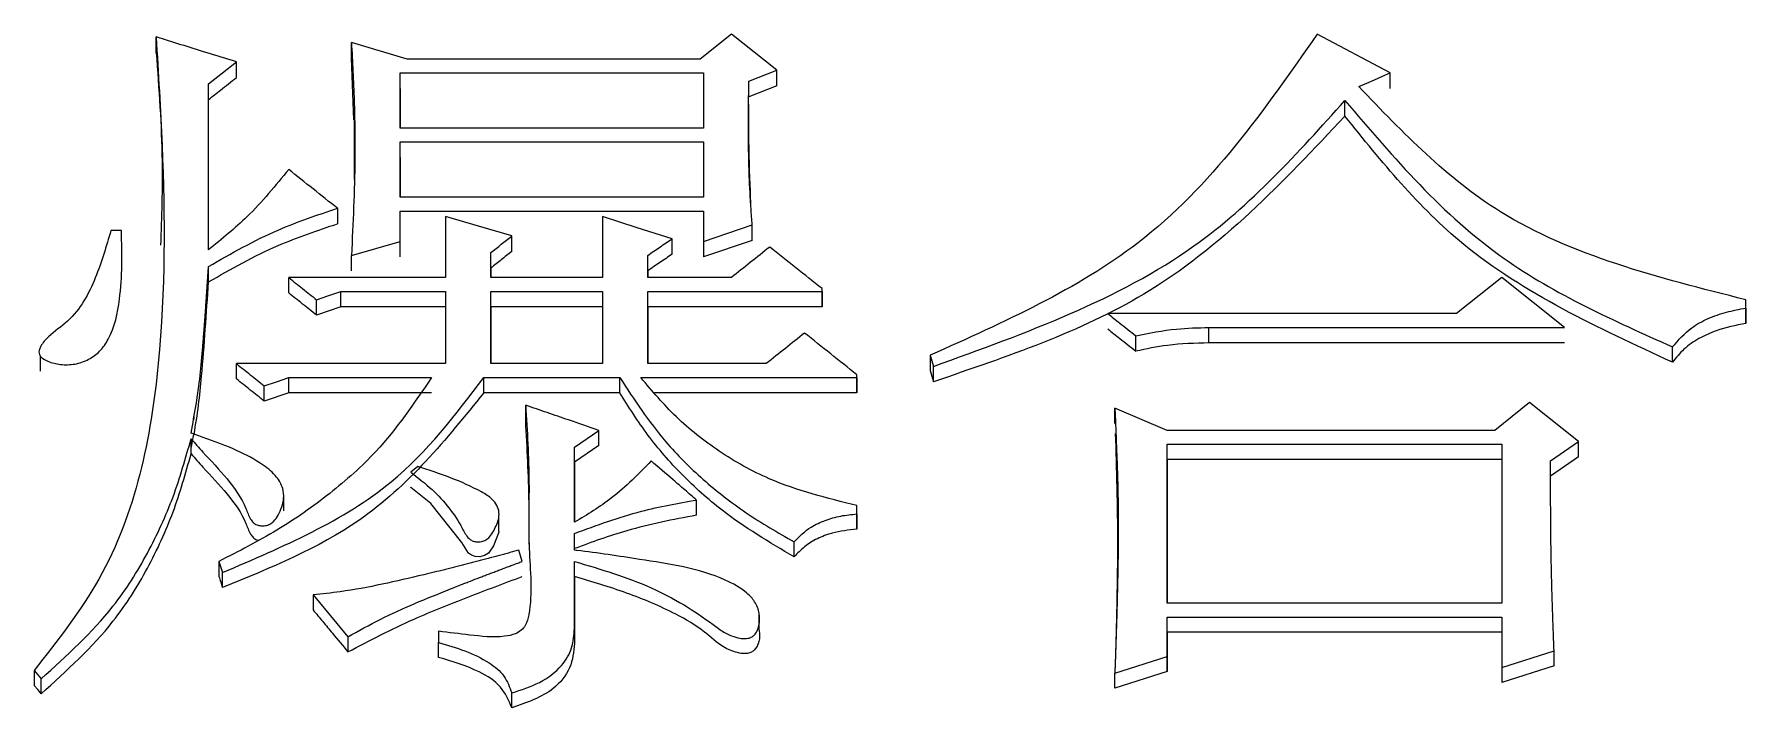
# Model space of a CAD drawing. Header units: millimetres. Extents: x 2687 to 4367, y 1046 to 2234.
# Drawn here: x 3058.36 to 3063.67, y 2011.04 to 2013.13 of the extents above; entities that cross this region are included whole.
import ezdxf

# ---------------------------------------------------------------- set-up
doc = ezdxf.new("R2010")
doc.units = ezdxf.units.MM

msp = doc.modelspace()

# ---------------------------------------------------------------- linework, layer by layer
at = {"color": 7, "linetype": 'Continuous', "lineweight": 25}
for p, q in [((3058.7374, 2013.074), (3058.7374, 2013.1228)), ((3060.5224, 2013.1313), (3060.425, 2013.0543)), ((3060.663, 2013.0201), (3060.5224, 2013.1313)), ((3062.5668, 2013.0116), (3062.3397, 2013.1313)), ((3059.5164, 2013.0543), (3059.3433, 2013.1056)), ((3059.3433, 2013.0569), (3059.3433, 2013.1056)), ((3059.3503, 2012.8658), (3059.3433, 2013.0569)), ((3058.8998, 2012.9773), (3058.9863, 2013.0458)), ((3058.9863, 2012.9971), (3058.9863, 2013.0458)), ((3059.4947, 2013.0116), (3060.4358, 2013.0116)), ((3059.4947, 2012.8403), (3059.4947, 2013.0116)), ((3059.4947, 2012.9629), (3059.4947, 2013.0116)), ((3060.4358, 2013.0116), (3060.4358, 2012.8403)), ((3060.5764, 2012.9859), (3060.663, 2013.0201)), ((3060.663, 2012.9715), (3060.663, 2013.0201)), ((3062.5668, 2012.963), (3062.5668, 2013.0116)), ((3058.8998, 2012.4628), (3058.8998, 2012.9773)), ((3058.8998, 2012.9288), (3058.8998, 2012.9773)), ((3059.4947, 2012.9629), (3059.4947, 2012.8403)), ((3060.5764, 2012.9373), (3060.5764, 2012.9859)), ((3060.663, 2012.9715), (3060.5764, 2012.9373)), ((3058.8998, 2012.4675), (3058.8998, 2012.9288)), ((3062.4262, 2012.8775), (3062.4262, 2012.926)), ((3059.3522, 2012.8675), (3059.3518, 2012.6814)), ((3060.4358, 2012.8403), (3059.4947, 2012.8403)), ((3059.4947, 2012.7975), (3060.4358, 2012.7975)), ((3059.4947, 2012.626), (3059.4947, 2012.7975)), ((3059.4947, 2012.7491), (3059.4947, 2012.7975)), ((3060.4358, 2012.7975), (3060.4358, 2012.626)), ((3059.4947, 2012.7491), (3059.4947, 2012.626)), ((3059.3, 2012.5916), (3059.3, 2012.5435)), ((3060.4358, 2012.626), (3059.4947, 2012.626)), ((3059.4947, 2012.4886), (3059.4947, 2012.5831)), ((3059.4947, 2012.5831), (3060.4358, 2012.5831)), ((3059.4947, 2012.535), (3059.4947, 2012.5831)), ((3060.4358, 2012.5831), (3060.4358, 2012.4886)), ((3058.6293, 2012.5229), (3058.5969, 2012.5229)), ((3059.6353, 2012.5659), (3059.6353, 2012.3768)), ((3060.1221, 2012.5659), (3060.1221, 2012.3768)), ((3060.4358, 2012.4886), (3060.5873, 2012.5401)), ((3060.5873, 2012.4921), (3060.5873, 2012.5401)), ((3059.3433, 2012.4456), (3059.4947, 2012.4886)), ((3059.4947, 2012.4406), (3059.4947, 2012.4886)), ((3059.8409, 2012.4578), (3059.8409, 2012.5058)), ((3060.3385, 2012.4492), (3060.3385, 2012.4972)), ((3060.5873, 2012.4921), (3060.4358, 2012.4406)), ((3060.4358, 2012.4886), (3060.4358, 2012.4406)), ((3058.6312, 2012.4426), (3058.6312, 2012.4429)), ((3059.3433, 2012.3977), (3059.3433, 2012.4456)), ((3059.776, 2012.3768), (3059.776, 2012.4542)), ((3059.776, 2012.4063), (3059.776, 2012.4542)), ((3060.2628, 2012.3768), (3060.2628, 2012.4456)), ((3060.2628, 2012.3977), (3060.2628, 2012.4456)), ((3058.8998, 2012.3634), (3058.8998, 2012.4112)), ((3059.6353, 2012.3768), (3059.1486, 2012.3768)), ((3059.776, 2012.4063), (3059.776, 2012.3768)), ((3060.1221, 2012.3768), (3059.776, 2012.3768)), ((3060.2628, 2012.3977), (3060.2628, 2012.3768)), ((3060.5224, 2012.3768), (3060.2628, 2012.3768)), ((3062.913, 2012.3768), (3062.7724, 2012.265)), ((3063.1077, 2012.2219), (3062.913, 2012.3768)), ((3059.3108, 2012.3338), (3059.6353, 2012.3338)), ((3059.3108, 2012.2861), (3059.3108, 2012.3338)), ((3059.6353, 2012.3338), (3059.6354, 2012.1099)), ((3059.776, 2012.3338), (3060.1221, 2012.3338)), ((3059.776, 2012.1099), (3059.776, 2012.3338)), ((3059.776, 2012.2861), (3059.776, 2012.3338)), ((3060.1221, 2012.3338), (3060.1221, 2012.11)), ((3060.2628, 2012.3338), (3060.8036, 2012.3338)), ((3060.2628, 2012.11), (3060.2628, 2012.3338)), ((3060.2628, 2012.2861), (3060.2628, 2012.3338)), ((3060.8036, 2012.3338), (3060.8036, 2012.3424)), ((3060.8036, 2012.2947), (3060.8036, 2012.3424)), ((3060.8036, 2012.3338), (3060.8036, 2012.2861)), ((3059.2351, 2012.2603), (3059.2351, 2012.308)), ((3059.3108, 2012.2861), (3059.2351, 2012.2603)), ((3059.6353, 2012.2861), (3059.3108, 2012.2861)), ((3059.776, 2012.2861), (3059.776, 2012.1099)), ((3060.1221, 2012.2861), (3059.776, 2012.2861)), ((3060.2628, 2012.2861), (3060.2628, 2012.11)), ((3060.8036, 2012.2861), (3060.2628, 2012.2861)), ((3060.8036, 2012.2861), (3060.8036, 2012.2947)), ((3062.7724, 2012.265), (3061.6906, 2012.265)), ((3063.6702, 2012.2822), (3063.6702, 2012.308)), ((3063.6702, 2012.2603), (3063.6702, 2012.308)), ((3063.6702, 2012.2822), (3063.6702, 2012.2345)), ((3062.0043, 2012.2219), (3063.1077, 2012.2219)), ((3062.0043, 2012.1743), (3062.0043, 2012.2219)), ((3061.7772, 2012.1485), (3061.7772, 2012.1961)), ((3063.1077, 2012.1743), (3062.0043, 2012.1743)), ((3063.443, 2012.1141), (3063.443, 2012.1617)), ((3058.3776, 2012.1339), (3058.3776, 2012.0861)), ((3059.6354, 2012.1099), (3058.9863, 2012.1099)), ((3060.1221, 2012.11), (3059.776, 2012.1099)), ((3060.6305, 2012.11), (3060.2628, 2012.11)), ((3061.139, 2012.1358), (3061.1498, 2012.1013)), ((3061.139, 2012.1358), (3061.139, 2012.0883)), ((3061.1498, 2012.0539), (3061.1498, 2012.1013)), ((3059.1486, 2012.0668), (3059.5921, 2012.0668)), ((3059.7543, 2012.0669), (3060.1762, 2012.0669)), ((3059.7543, 2012.0194), (3059.7543, 2012.0669)), ((3060.1762, 2012.0195), (3060.1762, 2012.0669)), ((3060.2411, 2012.0669), (3060.9118, 2012.0669)), ((3060.9118, 2012.0669), (3060.9118, 2012.0755)), ((3060.9118, 2012.0281), (3060.9118, 2012.0755)), ((3060.9118, 2012.0669), (3060.9118, 2012.0195)), ((3061.139, 2012.0883), (3061.1498, 2012.0539)), ((3059.0729, 2011.9936), (3059.0729, 2012.041)), ((3059.1486, 2012.0194), (3059.0729, 2011.9936)), ((3059.5921, 2012.0194), (3059.1486, 2012.0194)), ((3060.1762, 2012.0195), (3059.7543, 2012.0194)), ((3060.9118, 2012.0195), (3060.2841, 2012.0194)), ((3060.9118, 2012.0195), (3060.9118, 2012.0281)), ((3059.8841, 2011.9333), (3059.8841, 2011.9806)), ((3061.8745, 2011.9029), (3061.7123, 2011.972)), ((3061.7123, 2011.9247), (3061.7123, 2011.972)), ((3062.9995, 2011.9892), (3062.8914, 2011.903)), ((3063.151, 2011.8684), (3062.9995, 2011.9892)), ((3060.0356, 2011.8511), (3060.1113, 2011.9029)), ((3060.1113, 2011.8558), (3060.1113, 2011.9029)), ((3062.8914, 2011.903), (3061.8745, 2011.9029)), ((3058.8457, 2011.8299), (3058.8457, 2011.8771)), ((3060.1113, 2011.8558), (3060.0356, 2011.804)), ((3060.0356, 2011.6178), (3060.0356, 2011.8511)), ((3060.0356, 2011.804), (3060.0356, 2011.8511)), ((3061.8745, 2011.8598), (3062.913, 2011.8598)), ((3061.8745, 2011.3666), (3061.8745, 2011.8598)), ((3061.8745, 2011.8126), (3061.8745, 2011.8598)), ((3062.913, 2011.8598), (3062.913, 2011.3666)), ((3063.0644, 2011.808), (3063.151, 2011.8684)), ((3063.151, 2011.8213), (3063.151, 2011.8684)), ((3059.5489, 2011.7907), (3059.5272, 2011.7734)), ((3060.0356, 2011.804), (3060.0356, 2011.6178)), ((3061.8745, 2011.8126), (3061.8745, 2011.3666)), ((3062.913, 2011.8126), (3061.8745, 2011.8126)), ((3063.151, 2011.8213), (3063.0645, 2011.7609)), ((3059.1336, 2011.6537), (3059.1336, 2011.7009)), ((3060.4142, 2011.64), (3060.4142, 2011.6869)), ((3059.8011, 2011.5892), (3059.8011, 2011.6364)), ((3060.9118, 2011.6437), (3060.9118, 2011.6697)), ((3060.9118, 2011.6437), (3060.9118, 2011.5969)), ((3060.0356, 2011.5311), (3060.0356, 2011.5832)), ((3060.0356, 2011.5364), (3060.0356, 2011.5832)), ((3059.8733, 2011.4966), (3059.8625, 2011.5312)), ((3060.7171, 2011.5105), (3060.7171, 2011.5572)), ((3058.9322, 2011.4966), (3058.943, 2011.462)), ((3058.943, 2011.4154), (3058.943, 2011.462)), ((3060.0356, 2011.2886), (3060.0356, 2011.4963)), ((3060.0356, 2011.4496), (3060.0356, 2011.4963)), ((3060.0356, 2011.4496), (3060.0356, 2011.2422)), ((3059.2243, 2011.3926), (3059.3325, 2011.2625)), ((3059.2243, 2011.3926), (3059.2243, 2011.3461)), ((3062.913, 2011.3666), (3061.8745, 2011.3666)), ((3060.609, 2011.2863), (3060.609, 2011.333)), ((3061.8745, 2011.2018), (3061.8745, 2011.3233)), ((3061.8745, 2011.3233), (3062.913, 2011.3233)), ((3061.8745, 2011.2768), (3061.8745, 2011.3233)), ((3062.913, 2011.3233), (3062.913, 2011.1671)), ((3059.3325, 2011.2625), (3059.3325, 2011.2162)), ((3059.6137, 2011.2798), (3059.6137, 2011.2452)), ((3060.0356, 2011.2886), (3060.0356, 2011.2422)), ((3061.8745, 2011.2768), (3061.8745, 2011.1555)), ((3062.913, 2011.2768), (3061.8745, 2011.2768)), ((3059.6137, 2011.1989), (3059.6137, 2011.2452)), ((3061.7123, 2011.1497), (3061.8745, 2011.2018)), ((3061.8745, 2011.1555), (3061.8745, 2011.2018)), ((3062.913, 2011.1671), (3063.0753, 2011.2192)), ((3063.0753, 2011.1729), (3063.0753, 2011.2192)), ((3058.359, 2011.1582), (3058.359, 2011.112)), ((3061.8745, 2011.1555), (3061.7123, 2011.1035)), ((3061.7123, 2011.1035), (3061.7123, 2011.1497)), ((3063.0753, 2011.1729), (3062.913, 2011.1209)), ((3062.913, 2011.1671), (3062.913, 2011.1209)), ((3058.3805, 2011.0862), (3058.3805, 2011.1324)), ((3059.8409, 2011.0428), (3059.8409, 2011.0889))]:
    msp.add_line(p, q, dxfattribs=at)
at = {"color": 7, "linetype": 'Continuous', "lineweight": 25, "flags": 128}
for points in [[(3060.425, 2013.0543), (3059.9707, 2013.0543), (3059.5164, 2013.0543)], [(3062.4695, 2012.9688), (3062.4938, 2012.9795), (3062.5182, 2012.9902), (3062.5425, 2013.0009), (3062.5668, 2013.0116)], [(3059.8409, 2012.5058), (3059.7381, 2012.5358), (3059.6353, 2012.5659)], [(3060.3385, 2012.4972), (3060.2303, 2012.5315), (3060.1221, 2012.5659)], [(3059.1486, 2012.329), (3059.1486, 2012.3411), (3059.1486, 2012.3532), (3059.1486, 2012.3768)], [(3059.2351, 2012.308), (3059.273, 2012.3209), (3059.3108, 2012.3338)], [(3063.6702, 2012.2345), (3063.6702, 2012.249), (3063.6702, 2012.2603)], [(3058.9863, 2012.0625), (3058.9863, 2012.0745), (3058.9863, 2012.0865), (3058.9863, 2012.1099)], [(3059.0729, 2012.041), (3059.1107, 2012.0539), (3059.1486, 2012.0668)], [(3059.1486, 2012.0194), (3059.1486, 2012.0387), (3059.1486, 2012.0528), (3059.1486, 2012.0668)], [(3059.8008, 2011.5892), (3059.8009, 2011.5876), (3059.7844, 2011.5448), (3059.7682, 2011.522), (3059.7562, 2011.5144), (3059.742, 2011.5107), (3059.7269, 2011.5114), (3059.7156, 2011.5155), (3059.7065, 2011.5226), (3059.6859, 2011.555), (3059.59, 2011.6757), (3059.5279, 2011.7259), (3059.5272, 2011.7264), (3059.5272, 2011.7264)], [(3060.9118, 2011.6228), (3060.9118, 2011.6384), (3060.9118, 2011.6697)], [(3060.9118, 2011.5969), (3060.9118, 2011.6057), (3060.9118, 2011.6114), (3060.9118, 2011.6171), (3060.9118, 2011.6228)], [(3058.9322, 2011.4966), (3058.9322, 2011.4773), (3058.9322, 2011.4636), (3058.9322, 2011.4499)], [(3058.359, 2011.1583), (3058.3698, 2011.1453), (3058.3805, 2011.1324)], [(3058.3805, 2011.0862), (3058.3751, 2011.0927), (3058.3697, 2011.0992), (3058.359, 2011.1121)]]:
    msp.add_lwpolyline(points, dxfattribs=at)
at = {"color": 7, "linetype": 'Continuous', "lineweight": 25}
for points, knots in [([(3058.7374, 2013.1227), (3058.7442, 2013.0106), (3058.7645, 2012.6745), (3058.7672, 2012.111), (3058.6525, 2011.5334), (3058.4312, 2011.2506), (3058.3591, 2011.1583)], [0, 0, 0, 0, 0.166548, 0.499383, 0.836688, 1, 1, 1, 1]), ([(3058.9863, 2013.0458), (3058.9546, 2013.0556), (3058.8972, 2013.0733), (3058.8143, 2013.099), (3058.7631, 2013.1148), (3058.7375, 2013.1228)], [0, 0, 0, 0, 0.382595, 0.691297, 1, 1, 1, 1]), ([(3062.3397, 2013.1313), (3062.1758, 2012.8955), (3061.8776, 2012.4665), (3061.3684, 2012.2385), (3061.139, 2012.1358)], [0, 0, 0, 0, 0.549466, 1, 1, 1, 1]), ([(3058.7374, 2013.074), (3058.7458, 2012.962), (3058.7606, 2012.7637), (3058.754, 2012.5639), (3058.7511, 2012.4769)], [0, 0, 0, 0, 0.564585, 1, 1, 1, 1]), ([(3059.3433, 2013.1056), (3059.3465, 2013.0456), (3059.353, 2012.9255), (3059.3561, 2012.7055), (3059.3482, 2012.5454), (3059.3433, 2012.4456)], [0, 0, 0, 0, 0.273667, 0.547376, 1, 1, 1, 1]), ([(3058.8998, 2012.9288), (3058.9123, 2012.9386), (3058.9329, 2012.955), (3058.9618, 2012.9777), (3058.9781, 2012.9907), (3058.9863, 2012.9971)], [0, 0, 0, 0, 0.4329059, 0.716452, 1, 1, 1, 1]), ([(3060.5873, 2012.5401), (3060.5859, 2012.5569), (3060.5839, 2012.5821), (3060.5799, 2012.641), (3060.5779, 2012.6872), (3060.5768, 2012.7293), (3060.5765, 2012.7419), (3060.5762, 2012.7545), (3060.576, 2012.7671), (3060.5758, 2012.784), (3060.5756, 2012.8008), (3060.5755, 2012.8176), (3060.5755, 2012.8302), (3060.5755, 2012.8428), (3060.5755, 2012.8554), (3060.5755, 2012.868), (3060.5755, 2012.8785), (3060.5756, 2012.8869), (3060.5756, 2012.8932), (3060.5757, 2012.8995), (3060.5757, 2012.9058), (3060.5757, 2012.9121), (3060.5758, 2012.9184), (3060.5758, 2012.9247), (3060.5759, 2012.9331), (3060.576, 2012.9415), (3060.5761, 2012.9499), (3060.5761, 2012.9562), (3060.5762, 2012.9625), (3060.5763, 2012.9688), (3060.5764, 2012.9766), (3060.5764, 2012.9823), (3060.5764, 2012.9859)], [0, 0, 0, 0, 0.113118, 0.169677, 0.395941, 0.424221, 0.4525, 0.480779, 0.509059, 0.537338, 0.593897, 0.622177, 0.650456, 0.678735, 0.707015, 0.735294, 0.763573, 0.777713, 0.791853, 0.805993, 0.820132, 0.834272, 0.848412, 0.862551, 0.876691, 0.90497, 0.91911, 0.93325, 0.947389, 0.961529, 0.975669, 1, 1, 1, 1]), ([(3063.6702, 2012.308), (3063.3992, 2012.3763), (3062.9224, 2012.4965), (3062.606, 2012.8264), (3062.4695, 2012.9688)], [0, 0, 0, 0, 0.568428, 1, 1, 1, 1]), ([(3060.5829, 2012.6036), (3060.5829, 2012.6036), (3060.5829, 2012.6036), (3060.5829, 2012.6057), (3060.5811, 2012.6484), (3060.5771, 2012.7487), (3060.5765, 2012.8409), (3060.5764, 2012.8905), (3060.5764, 2012.9082), (3060.5763, 2012.9144), (3060.5763, 2012.9141), (3060.5763, 2012.914)], [0, 0, 0, 0, 0.0066914, 0.0176059, 0.0437839, 0.5138257, 0.7288407, 0.8737613, 0.9090141, 0.9446975, 1, 1, 1, 1]), ([(3061.1498, 2012.1013), (3061.4374, 2012.2052), (3061.9444, 2012.3883), (3062.2807, 2012.7636), (3062.4262, 2012.926)], [0, 0, 0, 0, 0.567325, 1, 1, 1, 1]), ([(3062.4262, 2012.926), (3062.5776, 2012.7484), (3062.8523, 2012.4262), (3063.26, 2012.2436), (3063.443, 2012.1617)], [0, 0, 0, 0, 0.5512468, 1, 1, 1, 1]), ([(3062.4262, 2012.8775), (3062.2344, 2012.6735), (3061.8866, 2012.3033), (3061.378, 2012.1311), (3061.1498, 2012.0539)], [0, 0, 0, 0, 0.551269, 1, 1, 1, 1]), ([(3063.443, 2012.1141), (3063.2117, 2012.2209), (3062.8044, 2012.4089), (3062.5403, 2012.7361), (3062.4262, 2012.8775)], [0, 0, 0, 0, 0.567951, 1, 1, 1, 1]), ([(3059.1486, 2012.7118), (3059.1076, 2012.6616), (3059.0339, 2012.5714), (3058.941, 2012.4962), (3058.8998, 2012.4628)], [0, 0, 0, 0, 0.556387, 1, 1, 1, 1]), ([(3059.3, 2012.5916), (3059.2748, 2012.6117), (3059.2243, 2012.6517), (3059.1738, 2012.6918), (3059.1486, 2012.7118)], [0, 0, 0, 0, 0.499997, 1, 1, 1, 1]), ([(3058.8998, 2012.4112), (3058.9704, 2012.4515), (3059.0969, 2012.5236), (3059.2378, 2012.5708), (3059.3, 2012.5916)], [0, 0, 0, 0, 0.557889, 1, 1, 1, 1]), ([(3058.5969, 2012.5229), (3058.5827, 2012.4738), (3058.5543, 2012.375), (3058.4904, 2012.2562), (3058.4111, 2012.2028), (3058.382, 2012.1709), (3058.3739, 2012.1525), (3058.3734, 2012.142), (3058.3769, 2012.1335), (3058.3861, 2012.1244), (3058.4071, 2012.1135), (3058.4415, 2012.1057), (3058.4859, 2012.1063), (3058.5286, 2012.1213), (3058.5651, 2012.1481), (3058.6063, 2012.2094), (3058.6328, 2012.3372), (3058.6318, 2012.4508), (3058.6294, 2012.5219), (3058.6293, 2012.5229)], [0, 0, 0, 0, 0.151237, 0.303887, 0.374012, 0.409203, 0.423454, 0.431523, 0.439658, 0.449578, 0.466985, 0.502292, 0.540771, 0.580872, 0.619436, 0.662511, 0.788748, 0.996835, 1, 1, 1, 1]), ([(3058.8998, 2012.3634), (3058.9704, 2012.4036), (3059.0969, 2012.4756), (3059.2378, 2012.5227), (3059.3, 2012.5435)], [0, 0, 0, 0, 0.5578529, 1, 1, 1, 1]), ([(3059.776, 2012.4542), (3059.7868, 2012.4628), (3059.8084, 2012.48), (3059.8301, 2012.4972), (3059.8409, 2012.5058)], [0, 0, 0, 0, 0.500001, 1, 1, 1, 1]), ([(3060.2628, 2012.4456), (3060.2754, 2012.4542), (3060.3006, 2012.4714), (3060.3259, 2012.4886), (3060.3385, 2012.4972)], [0, 0, 0, 0, 0.500001, 1, 1, 1, 1]), ([(3060.6414, 2012.4714), (3060.6215, 2012.4556), (3060.5819, 2012.4241), (3060.5422, 2012.3926), (3060.5224, 2012.3768)], [0, 0, 0, 0, 0.500001, 1, 1, 1, 1]), ([(3060.8036, 2012.3424), (3060.7766, 2012.3639), (3060.7225, 2012.4069), (3060.6684, 2012.4499), (3060.6414, 2012.4714)], [0, 0, 0, 0, 0.5, 1, 1, 1, 1]), ([(3059.8409, 2012.4578), (3059.8301, 2012.4492), (3059.8084, 2012.432), (3059.7868, 2012.4149), (3059.776, 2012.4063)], [0, 0, 0, 0, 0.499997, 1, 1, 1, 1]), ([(3060.3385, 2012.4492), (3060.3259, 2012.4406), (3060.3006, 2012.4235), (3060.2754, 2012.4063), (3060.2628, 2012.3977)], [0, 0, 0, 0, 0.499997, 1, 1, 1, 1]), ([(3058.8457, 2011.8943), (3058.8564, 2011.9537), (3058.8726, 2012.0428), (3058.8802, 2012.1401), (3058.8836, 2012.1812), (3058.8848, 2012.1962), (3058.8856, 2012.2074), (3058.8865, 2012.2186), (3058.8874, 2012.2298), (3058.888, 2012.2392), (3058.8887, 2012.2485), (3058.8893, 2012.256), (3058.8898, 2012.2634), (3058.8903, 2012.2709), (3058.8909, 2012.2784), (3058.8915, 2012.2877), (3058.892, 2012.2952), (3058.8927, 2012.3045), (3058.8932, 2012.312), (3058.8937, 2012.3195), (3058.8942, 2012.3269), (3058.8947, 2012.3344), (3058.8953, 2012.3437), (3058.8958, 2012.3512), (3058.8965, 2012.3606), (3058.8969, 2012.368), (3058.8976, 2012.3774), (3058.898, 2012.3848), (3058.8985, 2012.3923), (3058.8991, 2012.4005), (3058.8995, 2012.4068), (3058.8998, 2012.4112)], [0, 0, 0, 0, 0.346641, 0.519778, 0.563061, 0.584702, 0.606343, 0.627984, 0.649626, 0.671267, 0.682088, 0.703729, 0.714549, 0.72537, 0.747011, 0.757832, 0.779473, 0.790294, 0.811935, 0.822756, 0.833576, 0.855218, 0.866038, 0.88768, 0.8985, 0.920141, 0.930962, 0.952603, 0.963424, 0.974245, 1, 1, 1, 1]), ([(3058.8457, 2011.8471), (3058.8488, 2011.8619), (3058.8647, 2011.9358), (3058.878, 2012.0596), (3058.8902, 2012.217), (3058.8966, 2012.3146), (3058.8998, 2012.3634)], [0, 0, 0, 0, 0.086672, 0.433942, 0.716948, 1, 1, 1, 1]), ([(3059.1486, 2012.3768), (3059.163, 2012.3654), (3059.1918, 2012.3424), (3059.2207, 2012.3195), (3059.2351, 2012.308)], [0, 0, 0, 0, 0.499999, 1, 1, 1, 1]), ([(3059.2351, 2012.2603), (3059.2207, 2012.2717), (3059.1918, 2012.2947), (3059.163, 2012.3176), (3059.1486, 2012.329)], [0, 0, 0, 0, 0.5, 1, 1, 1, 1]), ([(3061.6906, 2012.265), (3061.703, 2012.2552), (3061.7236, 2012.2388), (3061.7524, 2012.2158), (3061.7689, 2012.2027), (3061.7772, 2012.1961)], [0, 0, 0, 0, 0.428307, 0.714154, 1, 1, 1, 1]), ([(3063.443, 2012.1617), (3063.4614, 2012.1829), (3063.4921, 2012.2183), (3063.553, 2012.2511), (3063.61, 2012.2708), (3063.6501, 2012.2784), (3063.6702, 2012.2822)], [0, 0, 0, 0, 0.329917, 0.550134, 0.774051, 1, 1, 1, 1]), ([(3060.7495, 2012.2047), (3060.7297, 2012.1889), (3060.69, 2012.1573), (3060.6504, 2012.1258), (3060.6305, 2012.11)], [0, 0, 0, 0, 0.500001, 1, 1, 1, 1]), ([(3060.9118, 2012.0755), (3060.8847, 2012.097), (3060.8307, 2012.1401), (3060.7766, 2012.1832), (3060.7495, 2012.2047)], [0, 0, 0, 0, 0.5, 1, 1, 1, 1]), ([(3061.6906, 2012.2173), (3061.703, 2012.2075), (3061.7236, 2012.1911), (3061.7525, 2012.1682), (3061.7689, 2012.1551), (3061.7772, 2012.1485)], [0, 0, 0, 0, 0.4285576, 0.7142788, 1, 1, 1, 1]), ([(3061.7772, 2012.1961), (3061.819, 2012.2045), (3061.8938, 2012.2196), (3061.9705, 2012.2212), (3062.0043, 2012.2219)], [0, 0, 0, 0, 0.559043, 1, 1, 1, 1]), ([(3063.6702, 2012.2345), (3063.6391, 2012.2284), (3063.5882, 2012.2183), (3063.5243, 2012.1888), (3063.4766, 2012.1567), (3063.4541, 2012.1282), (3063.443, 2012.1141)], [0, 0, 0, 0, 0.34797, 0.569793, 0.78749, 1, 1, 1, 1]), ([(3062.0043, 2012.1743), (3061.9613, 2012.1731), (3061.8846, 2012.171), (3061.81, 2012.1554), (3061.7772, 2012.1485)], [0, 0, 0, 0, 0.5608916, 1, 1, 1, 1]), ([(3058.9863, 2012.1099), (3059.0007, 2012.0985), (3059.0296, 2012.0755), (3059.0584, 2012.0525), (3059.0729, 2012.041)], [0, 0, 0, 0, 0.4999995, 1, 1, 1, 1]), ([(3059.5921, 2012.0668), (3059.5385, 2011.9878), (3059.4497, 2011.8567), (3059.2781, 2011.7042), (3059.1144, 2011.5896), (3058.9932, 2011.5277), (3058.9322, 2011.4966)], [0, 0, 0, 0, 0.333002, 0.552476, 0.774971, 1, 1, 1, 1]), ([(3058.943, 2011.462), (3059.1315, 2011.5423), (3059.463, 2011.6836), (3059.6665, 2011.9513), (3059.7543, 2012.0669)], [0, 0, 0, 0, 0.568507, 1, 1, 1, 1]), ([(3059.0729, 2011.9936), (3059.0584, 2012.0051), (3059.0296, 2012.0281), (3059.0007, 2012.051), (3058.9863, 2012.0625)], [0, 0, 0, 0, 0.5, 1, 1, 1, 1]), ([(3060.1762, 2012.0669), (3060.2208, 2011.9985), (3060.2946, 2011.8853), (3060.4331, 2011.7485), (3060.5663, 2011.6435), (3060.6666, 2011.5861), (3060.7171, 2011.5572)], [0, 0, 0, 0, 0.333809, 0.553089, 0.775219, 1, 1, 1, 1]), ([(3060.9118, 2011.6697), (3060.8189, 2011.6927), (3060.6669, 2011.7305), (3060.4827, 2011.8345), (3060.3479, 2011.9409), (3060.2765, 2012.0251), (3060.2411, 2012.0669)], [0, 0, 0, 0, 0.347456, 0.568585, 0.785979, 1, 1, 1, 1]), ([(3059.7543, 2012.0194), (3059.637, 2011.8747), (3059.4237, 2011.6116), (3059.0921, 2011.4762), (3058.943, 2011.4154)], [0, 0, 0, 0, 0.550322, 1, 1, 1, 1]), ([(3060.7171, 2011.5105), (3060.6402, 2011.5561), (3060.5141, 2011.6308), (3060.3673, 2011.7636), (3060.2601, 2011.8858), (3060.2041, 2011.9751), (3060.1762, 2012.0195)], [0, 0, 0, 0, 0.346062, 0.56664, 0.784508, 1, 1, 1, 1]), ([(3058.8544, 2011.9363), (3058.8544, 2011.9363), (3058.8544, 2011.9362), (3058.8545, 2011.9366), (3058.8547, 2011.9378), (3058.8553, 2011.9409), (3058.856, 2011.9444), (3058.8563, 2011.9463)], [0, 0, 0, 0, 0.025297, 0.141451, 0.270493, 0.58461, 1, 1, 1, 1]), ([(3059.8841, 2011.9806), (3059.889, 2011.9006), (3059.8979, 2011.7527), (3059.8895, 2011.5363), (3059.9076, 2011.3878), (3059.887, 2011.3023), (3059.871, 2011.282), (3059.8486, 2011.2694), (3059.7944, 2011.2585), (3059.7137, 2011.2679), (3059.6459, 2011.276), (3059.6137, 2011.2798)], [0, 0, 0, 0, 0.257644, 0.476383, 0.695117, 0.731864, 0.752184, 0.772582, 0.805413, 0.907666, 1, 1, 1, 1]), ([(3060.1113, 2011.9029), (3060.0799, 2011.9137), (3060.0264, 2011.932), (3059.9506, 2011.9579), (3059.9063, 2011.973), (3059.8841, 2011.9806)], [0, 0, 0, 0, 0.414509, 0.707253, 1, 1, 1, 1]), ([(3061.7123, 2011.972), (3061.7127, 2011.9638), (3061.7133, 2011.9516), (3061.7142, 2011.9312), (3061.715, 2011.9107), (3061.7158, 2011.8903), (3061.7166, 2011.8699), (3061.7172, 2011.8535), (3061.7178, 2011.8372), (3061.7183, 2011.8249), (3061.7193, 2011.8004), (3061.7225, 2011.7145), (3061.723, 2011.6284), (3061.7226, 2011.5505), (3061.7225, 2011.5341), (3061.7223, 2011.5177), (3061.7221, 2011.5013), (3061.7219, 2011.4849), (3061.7216, 2011.4685), (3061.7213, 2011.4562), (3061.7211, 2011.4459), (3061.7209, 2011.4357), (3061.7207, 2011.4275), (3061.7206, 2011.4193), (3061.7204, 2011.4111), (3061.7202, 2011.4029), (3061.7199, 2011.3926), (3061.7197, 2011.3844), (3061.7195, 2011.3762), (3061.7193, 2011.368), (3061.7191, 2011.3598), (3061.7188, 2011.3495), (3061.7186, 2011.3413), (3061.7183, 2011.3331), (3061.7181, 2011.3249), (3061.7179, 2011.3167), (3061.7176, 2011.3084), (3061.7174, 2011.3002), (3061.7171, 2011.292), (3061.7168, 2011.2818), (3061.7165, 2011.2735), (3061.7162, 2011.2633), (3061.7159, 2011.2551), (3061.7156, 2011.2468), (3061.7154, 2011.2386), (3061.7151, 2011.2304), (3061.7147, 2011.2201), (3061.7144, 2011.2119), (3061.7142, 2011.2037), (3061.7139, 2011.1955), (3061.7136, 2011.1873), (3061.7133, 2011.1791), (3061.713, 2011.1711), (3061.7127, 2011.1613), (3061.7124, 2011.1536), (3061.7123, 2011.1497)], [0, 0, 0, 0, 0.029904, 0.044856, 0.07476, 0.104664, 0.119616, 0.14952, 0.164472, 0.179424, 0.194376, 0.254184, 0.493446, 0.508398, 0.538302, 0.553254, 0.568206, 0.59811, 0.613062, 0.628014, 0.642966, 0.650442, 0.665394, 0.67287, 0.680346, 0.695298, 0.702774, 0.717726, 0.725202, 0.732678, 0.74763, 0.755106, 0.770057, 0.777533, 0.785009, 0.799961, 0.807437, 0.814913, 0.829865, 0.837341, 0.852293, 0.859769, 0.874721, 0.882197, 0.889673, 0.904625, 0.912101, 0.927053, 0.934529, 0.942005, 0.956957, 0.964433, 0.971909, 0.985954, 1, 1, 1, 1]), ([(3058.8457, 2011.8771), (3058.8579, 2011.8633), (3058.9188, 2011.7943), (3058.9975, 2011.7176), (3059.0255, 2011.6343), (3059.0378, 2011.6168), (3059.0495, 2011.6096), (3059.0629, 2011.6064), (3059.0768, 2011.607), (3059.0907, 2011.6116), (3059.105, 2011.6226), (3059.1217, 2011.6491), (3059.1354, 2011.6841), (3059.1319, 2011.7261), (3059.1105, 2011.7634), (3059.0366, 2011.8235), (3058.943, 2011.8605), (3058.8652, 2011.8873), (3058.848, 2011.8935), (3058.8457, 2011.8943)], [0, 0, 0, 0, 0.066203, 0.331418, 0.376174, 0.392134, 0.408285, 0.422252, 0.437571, 0.454108, 0.470588, 0.499884, 0.567199, 0.607022, 0.655995, 0.720748, 0.938177, 0.991744, 1, 1, 1, 1]), ([(3059.8946, 2011.55), (3059.8949, 2011.5931), (3059.8956, 2011.7212), (3059.8887, 2011.8487), (3059.8841, 2011.9333)], [0, 0, 0, 0, 0.336896, 1, 1, 1, 1]), ([(3061.7138, 2011.8937), (3061.7172, 2011.7826), (3061.7222, 2011.6177), (3061.7193, 2011.4047), (3061.717, 2011.3034), (3061.7158, 2011.2559), (3061.7151, 2011.2314), (3061.7149, 2011.2254), (3061.7148, 2011.2214)], [0, 0, 0, 0, 0.503814, 0.747752, 0.874235, 0.934549, 0.957165, 1, 1, 1, 1]), ([(3058.3805, 2011.1324), (3058.4598, 2011.2041), (3058.5895, 2011.3214), (3058.7139, 2011.5204), (3058.7944, 2011.6953), (3058.8286, 2011.8166), (3058.8457, 2011.8771)], [0, 0, 0, 0, 0.345608, 0.56562, 0.783503, 1, 1, 1, 1]), ([(3058.3805, 2011.0862), (3058.4598, 2011.1578), (3058.5895, 2011.275), (3058.7139, 2011.4737), (3058.7944, 2011.6484), (3058.8286, 2011.7695), (3058.8457, 2011.8299)], [0, 0, 0, 0, 0.345691, 0.565702, 0.783554, 1, 1, 1, 1]), ([(3058.8457, 2011.8299), (3058.8579, 2011.8161), (3058.9188, 2011.7472), (3058.9974, 2011.671), (3059.0255, 2011.5876), (3059.0376, 2011.5704), (3059.0466, 2011.5639), (3059.0527, 2011.5626), (3059.054, 2011.5623)], [0, 0, 0, 0, 0.160679, 0.804376, 0.910674, 0.949608, 0.989033, 1, 1, 1, 1]), ([(3059.5272, 2011.7734), (3059.5501, 2011.7559), (3059.5938, 2011.7225), (3059.6475, 2011.6632), (3059.6825, 2011.6112), (3059.7002, 2011.5728), (3059.718, 2011.5602), (3059.7304, 2011.557), (3059.7441, 2011.5571), (3059.758, 2011.561), (3059.7722, 2011.571), (3059.7863, 2011.5935), (3059.7991, 2011.6196), (3059.8029, 2011.6488), (3059.7952, 2011.6705), (3059.778, 2011.6937), (3059.7287, 2011.7234), (3059.6514, 2011.7576), (3059.5832, 2011.7796), (3059.5489, 2011.7907)], [0, 0, 0, 0, 0.117411, 0.224514, 0.331514, 0.385099, 0.401502, 0.417942, 0.434593, 0.453955, 0.473463, 0.503457, 0.565822, 0.597864, 0.6299, 0.663784, 0.718184, 0.85806, 1, 1, 1, 1]), ([(3060.2736, 2011.808), (3060.2344, 2011.7679), (3060.164, 2011.6957), (3060.0751, 2011.6418), (3060.0356, 2011.6178)], [0, 0, 0, 0, 0.555111, 1, 1, 1, 1]), ([(3060.4142, 2011.6869), (3060.4022, 2011.6973), (3060.3781, 2011.7181), (3060.3312, 2011.7584), (3060.2963, 2011.7884), (3060.2736, 2011.808)], [0, 0, 0, 0, 0.25711, 0.51422, 1, 1, 1, 1]), ([(3063.0753, 2011.2192), (3063.0748, 2011.2312), (3063.0741, 2011.2493), (3063.0732, 2011.2734), (3063.0726, 2011.2915), (3063.0719, 2011.3095), (3063.0713, 2011.3276), (3063.0707, 2011.3457), (3063.0702, 2011.3607), (3063.0698, 2011.3727), (3063.0695, 2011.3818), (3063.0693, 2011.3908), (3063.069, 2011.3998), (3063.0687, 2011.4089), (3063.0685, 2011.4179), (3063.0682, 2011.4269), (3063.068, 2011.4359), (3063.0678, 2011.445), (3063.0675, 2011.454), (3063.0673, 2011.463), (3063.0671, 2011.472), (3063.0669, 2011.4811), (3063.0668, 2011.4901), (3063.0666, 2011.4991), (3063.0664, 2011.5081), (3063.0663, 2011.5172), (3063.0661, 2011.5262), (3063.066, 2011.5352), (3063.0659, 2011.5442), (3063.0657, 2011.5532), (3063.0656, 2011.5623), (3063.0655, 2011.5713), (3063.0654, 2011.5803), (3063.0653, 2011.5893), (3063.0652, 2011.5983), (3063.0652, 2011.6073), (3063.0651, 2011.6164), (3063.065, 2011.6254), (3063.065, 2011.6344), (3063.0649, 2011.6434), (3063.0648, 2011.6524), (3063.0648, 2011.6644), (3063.0647, 2011.6764), (3063.0647, 2011.6885), (3063.0646, 2011.6975), (3063.0646, 2011.7065), (3063.0646, 2011.7155), (3063.0646, 2011.7245), (3063.0645, 2011.7335), (3063.0645, 2011.7425), (3063.0645, 2011.7515), (3063.0645, 2011.7605), (3063.0645, 2011.768), (3063.0645, 2011.774), (3063.0645, 2011.7785), (3063.0645, 2011.783), (3063.0645, 2011.7875), (3063.0645, 2011.792), (3063.0645, 2011.7965), (3063.0644, 2011.8018), (3063.0644, 2011.8057), (3063.0644, 2011.808)], [0, 0, 0, 0, 0.061285, 0.091928, 0.12257, 0.153213, 0.183855, 0.214498, 0.24514, 0.260462, 0.275783, 0.291104, 0.306426, 0.321747, 0.337068, 0.352389, 0.367711, 0.383032, 0.398353, 0.413674, 0.428996, 0.444317, 0.459638, 0.47496, 0.490281, 0.505602, 0.520923, 0.536245, 0.551566, 0.566887, 0.582209, 0.59753, 0.612851, 0.628172, 0.643494, 0.658815, 0.674136, 0.689457, 0.704779, 0.7201, 0.735421, 0.750743, 0.781385, 0.796706, 0.812028, 0.827349, 0.84267, 0.857991, 0.873313, 0.888634, 0.903955, 0.919277, 0.934598, 0.942258, 0.949919, 0.95758, 0.96524, 0.972901, 0.980562, 0.988222, 1, 1, 1, 1]), ([(3060.0356, 2011.5832), (3060.104, 2011.6085), (3060.2266, 2011.6538), (3060.3567, 2011.6768), (3060.4142, 2011.6869)], [0, 0, 0, 0, 0.55855, 1, 1, 1, 1]), ([(3060.4142, 2011.64), (3060.3414, 2011.6261), (3060.2117, 2011.6012), (3060.0893, 2011.5561), (3060.0356, 2011.5364)], [0, 0, 0, 0, 0.561231, 1, 1, 1, 1]), ([(3060.7171, 2011.5572), (3060.7336, 2011.5738), (3060.7612, 2011.6016), (3060.8136, 2011.6251), (3060.8614, 2011.6389), (3060.895, 2011.6421), (3060.9118, 2011.6437)], [0, 0, 0, 0, 0.330678, 0.55099, 0.77457, 1, 1, 1, 1]), ([(3060.9118, 2011.5969), (3060.8859, 2011.5939), (3060.8433, 2011.5889), (3060.7888, 2011.5682), (3060.748, 2011.5434), (3060.7273, 2011.5214), (3060.7171, 2011.5105)], [0, 0, 0, 0, 0.347151, 0.569168, 0.786857, 1, 1, 1, 1]), ([(3059.8625, 2011.5312), (3059.8599, 2011.5305), (3059.8546, 2011.5291), (3059.8466, 2011.5269), (3059.8387, 2011.5248), (3059.8281, 2011.5219), (3059.8175, 2011.5191), (3059.8069, 2011.5162), (3059.799, 2011.5141), (3059.7884, 2011.5113), (3059.7778, 2011.5084), (3059.7672, 2011.5056), (3059.7592, 2011.5035), (3059.7486, 2011.5007), (3059.738, 2011.4979), (3059.7248, 2011.4944), (3059.7115, 2011.4909), (3059.6956, 2011.4868), (3059.6743, 2011.4813), (3059.653, 2011.4759), (3059.6157, 2011.4667), (3059.5035, 2011.4398), (3059.3685, 2011.4083), (3059.2524, 2011.3957), (3059.2243, 2011.3926)], [0, 0, 0, 0, 0.012619, 0.025237, 0.037856, 0.050474, 0.075711, 0.08833, 0.100948, 0.113567, 0.138804, 0.151422, 0.164041, 0.176659, 0.201896, 0.214515, 0.239752, 0.264989, 0.290226, 0.3407, 0.365937, 0.466887, 0.870929, 1, 1, 1, 1]), ([(3060.0356, 2011.4963), (3060.1168, 2011.4724), (3060.2713, 2011.427), (3060.4187, 2011.3373), (3060.501, 2011.2737), (3060.5365, 2011.2593), (3060.5653, 2011.2565), (3060.5803, 2011.2589), (3060.5926, 2011.2661), (3060.6026, 2011.2789), (3060.6106, 2011.3025), (3060.6109, 2011.3357), (3060.5977, 2011.3716), (3060.5619, 2011.409), (3060.4482, 2011.4715), (3060.2623, 2011.4988), (3060.1057, 2011.5234), (3060.038, 2011.5308), (3060.0356, 2011.5311)], [0, 0, 0, 0, 0.188824, 0.359425, 0.391174, 0.431004, 0.443042, 0.4552, 0.463942, 0.475035, 0.493349, 0.52466, 0.556942, 0.585534, 0.64557, 0.848774, 0.994709, 1, 1, 1, 1]), ([(3059.3325, 2011.2625), (3059.3656, 2011.2811), (3059.4671, 2011.3377), (3059.586, 2011.3853), (3059.6734, 2011.4203), (3059.6919, 2011.4276), (3059.7104, 2011.4348), (3059.7267, 2011.4411), (3059.7406, 2011.4464), (3059.7476, 2011.4491), (3059.7569, 2011.4527), (3059.7662, 2011.4562), (3059.7755, 2011.4598), (3059.7824, 2011.4624), (3059.7918, 2011.4659), (3059.8011, 2011.4694), (3059.8104, 2011.473), (3059.8174, 2011.4756), (3059.8267, 2011.4791), (3059.836, 2011.4826), (3059.8453, 2011.4861), (3059.8523, 2011.4887), (3059.8617, 2011.4922), (3059.8687, 2011.4948), (3059.8733, 2011.4966)], [0, 0, 0, 0, 0.194919, 0.596792, 0.647185, 0.672381, 0.697577, 0.74797, 0.760568, 0.773166, 0.785764, 0.81096, 0.823558, 0.836156, 0.848754, 0.873951, 0.886549, 0.899147, 0.911745, 0.936941, 0.949539, 0.962137, 0.974736, 1, 1, 1, 1]), ([(3059.3325, 2011.2162), (3059.4002, 2011.2514), (3059.5208, 2011.3139), (3059.7044, 2011.3864), (3059.817, 2011.4287), (3059.8733, 2011.4499)], [0, 0, 0, 0, 0.390671, 0.695193, 1, 1, 1, 1]), ([(3060.6076, 2011.2861), (3060.6086, 2011.2813), (3060.6118, 2011.2664), (3060.6079, 2011.2459), (3060.5995, 2011.2281), (3060.5906, 2011.2182), (3060.5787, 2011.2122), (3060.5618, 2011.2098), (3060.5332, 2011.2143), (3060.4871, 2011.2339), (3060.434, 2011.286), (3060.3338, 2011.3441), (3060.1979, 2011.4013), (3060.0899, 2011.4335), (3060.0356, 2011.4496)], [0, 0, 0, 0, 0.023255, 0.07257, 0.095864, 0.11539, 0.131905, 0.152492, 0.186456, 0.253587, 0.364428, 0.517728, 0.757657, 1, 1, 1, 1]), ([(3059.2243, 2011.3461), (3059.2343, 2011.3341), (3059.2543, 2011.3101), (3059.2903, 2011.2668), (3059.3164, 2011.2355), (3059.3325, 2011.2162)], [0, 0, 0, 0, 0.277089, 0.554178, 1, 1, 1, 1]), ([(3059.8409, 2011.0889), (3059.8704, 2011.0983), (3059.9286, 2011.1167), (3059.9954, 2011.1661), (3060.031, 2011.2277), (3060.0341, 2011.2684), (3060.0356, 2011.2886)], [0, 0, 0, 0, 0.291567, 0.574035, 0.788626, 1, 1, 1, 1]), ([(3059.6137, 2011.2452), (3059.6688, 2011.2289), (3059.7448, 2011.2064), (3059.8206, 2011.1436), (3059.8342, 2011.107), (3059.8409, 2011.0889)], [0, 0, 0, 0, 0.5720712, 0.7896972, 1, 1, 1, 1]), ([(3059.8409, 2011.0428), (3059.8312, 2011.0655), (3059.8115, 2011.112), (3059.7262, 2011.1657), (3059.6567, 2011.1862), (3059.6137, 2011.1989)], [0, 0, 0, 0, 0.267568, 0.547482, 1, 1, 1, 1]), ([(3060.0356, 2011.2422), (3060.033, 2011.2165), (3060.0279, 2011.1644), (3059.9615, 2011.0835), (3059.8871, 2011.0584), (3059.8409, 2011.0428)], [0, 0, 0, 0, 0.269419, 0.54582, 1, 1, 1, 1])]:
    msp.add_open_spline(points, degree=3, knots=knots, dxfattribs=at)
msp.add_open_spline([(3058.9322, 2011.4499), (3058.934, 2011.4442), (3058.9376, 2011.4326), (3058.9412, 2011.4211), (3058.943, 2011.4154)], degree=3, dxfattribs=at)

doc.saveas('drawing.dxf')
